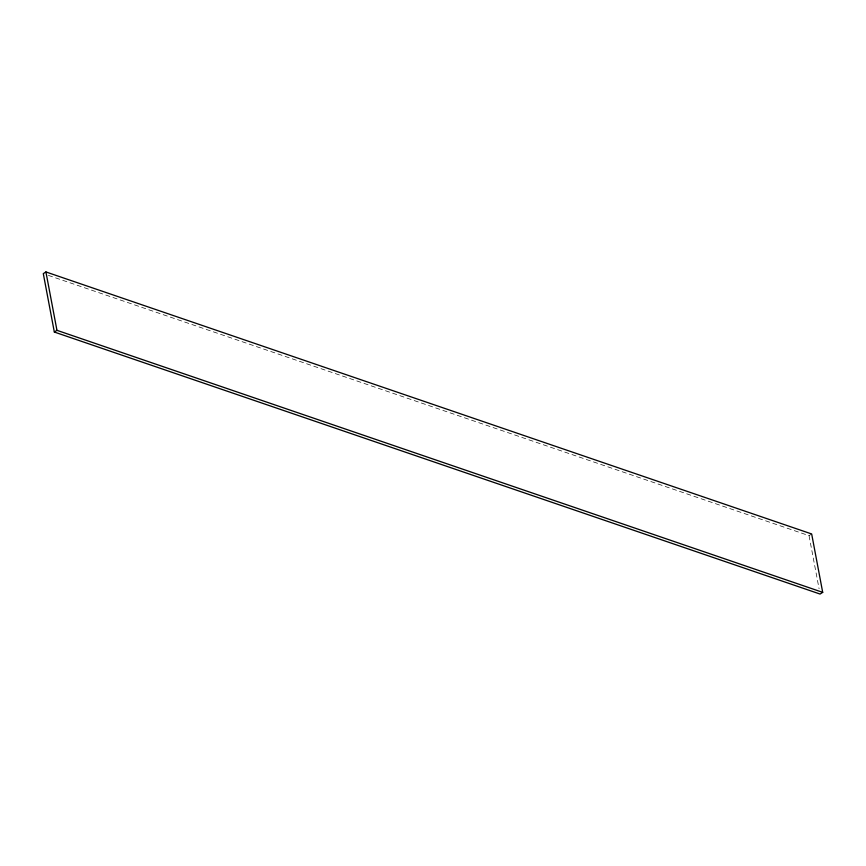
<?xml version="1.0" encoding="UTF-8"?>
<svg xmlns="http://www.w3.org/2000/svg" width="866" height="866" viewBox="0 0 866 866"><rect width="100%" height="100%" fill="white"/><g stroke="black" fill="none" stroke-linecap="round" stroke-linejoin="round"><path stroke-width="0.65" stroke-dasharray="4.33 3.25" d="M48.409 275.399L809.05 535.675L811.669 533.965M809.05 535.675L819.074 588.75"/><path stroke-width="1.3" d="M45.92 271.946L43.3 273.645L54.331 332.035L820.08 594.054L822.7 592.355L811.669 533.965L45.92 271.946L56.95 330.325L822.7 592.355M54.331 332.035L56.95 330.325"/></g></svg>
